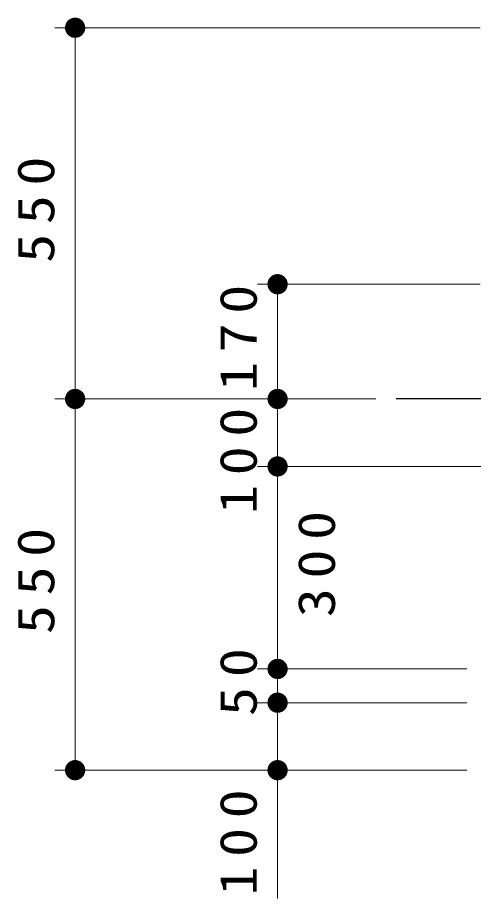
# Model space of a CAD drawing. Units: millimetres on the paper, scale 1:30. Extents: x -385 to 0, y 0 to 267.
# Drawn here: x -204.82 to -182.31, y 87.42 to 130.91 of the extents above; entities that cross this region are included whole.
import ezdxf

# ---------------------------------------------------------------- set-up
doc = ezdxf.new("R2010")
doc.units = ezdxf.units.MM
doc.layers.add('LY_1', color=7, linetype='Continuous', lineweight=25)
doc.styles.add('ＭＳ ゴシック', font='')
doc.styles.get('ＭＳ ゴシック').set_extended_font_data('MS Gothic')

# ---------------------------------------------------------------- blocks, each defined once
blk = doc.blocks.new('filled_dot')
at = {"color": 0, "linetype": 'Continuous', "lineweight": -2, "const_width": 1.25}
blk.add_lwpolyline([(-0.625, 0, 1), (0.625, 0, 1)], format="xyb", close=True, dxfattribs=at)

msp = doc.modelspace()

# ---------------------------------------------------------------- linework, layer by layer
at = {"layer": 'LY_1', "lineweight": 13}
for p, q in [((-181.974, 130.414), (-202.983, 130.414)), ((-201.983, 112.081), (-201.983, 130.414)), ((-181.974, 117.748), (-192.983, 117.748)), ((-191.983, 112.081), (-191.983, 117.748)), ((-187.127, 112.081), (-202.983, 112.081)), ((-201.983, 93.748), (-201.983, 112.081)), ((-187.127, 112.081), (-192.983, 112.081)), ((-191.983, 108.748), (-191.983, 112.081)), ((-180.974, 108.748), (-192.983, 108.748)), ((-191.983, 98.748), (-191.983, 108.748)), ((-182.641, 98.748), (-192.983, 98.748)), ((-191.983, 97.081), (-191.983, 98.748)), ((-182.641, 97.081), (-192.983, 97.081)), ((-191.983, 87.416), (-191.983, 97.081)), ((-189.681, 93.748), (-202.983, 93.748)), ((-182.641, 93.748), (-192.983, 93.748))]:
    msp.add_line(p, q, dxfattribs=at)
at = {"layer": 'LY_1'}
msp.add_line((-175.174, 112.081), (-186.127, 112.081), dxfattribs=at)

# ---------------------------------------------------------------- block references
at = {"layer": 'LY_1', "lineweight": 13, "xscale": 0.4, "yscale": 0.4}
for p, rotation in [((-201.983, 130.414), 270), ((-191.983, 117.748), 270), ((-201.983, 112.081), 90), ((-201.983, 112.081), 270), ((-191.983, 112.081), 90), ((-191.983, 112.081), 270), ((-191.983, 108.748), 90), ((-191.983, 108.748), 270), ((-191.983, 98.748), 90), ((-191.983, 98.748), 270), ((-191.983, 97.081), 90), ((-191.983, 97.081), 270), ((-201.983, 93.748), 90), ((-191.983, 93.748), 90)]:
    msp.add_blockref('filled_dot', p, dxfattribs=dict(at, rotation=rotation))

# ---------------------------------------------------------------- texts
at = {"layer": 'LY_1', "char_height": 1.833, "rotation": 90, "style": 'ＭＳ ゴシック'}
for s, insert, attachment_point in [('\\T1.33;\\W1.15;550', (-202.983, 121.663), 8), ('\\T1.33;\\W1.15;170', (-192.983, 115.335), 8), ('\\T1.33;\\W1.15;100', (-192.983, 109.263), 8), ('\\T1.33;\\W1.15;300', (-190.983, 104.164), 2), ('\\T1.33;\\W1.15;550', (-202.983, 103.329), 8), ('\\T1.34;\\W1.15;50', (-192.983, 98.342), 8), ('\\T1.33;\\W1.15;100', (-192.983, 90.416), 8)]:
    msp.add_mtext(s, dxfattribs=dict(at, insert=insert, attachment_point=attachment_point))

doc.saveas('drawing.dxf')
